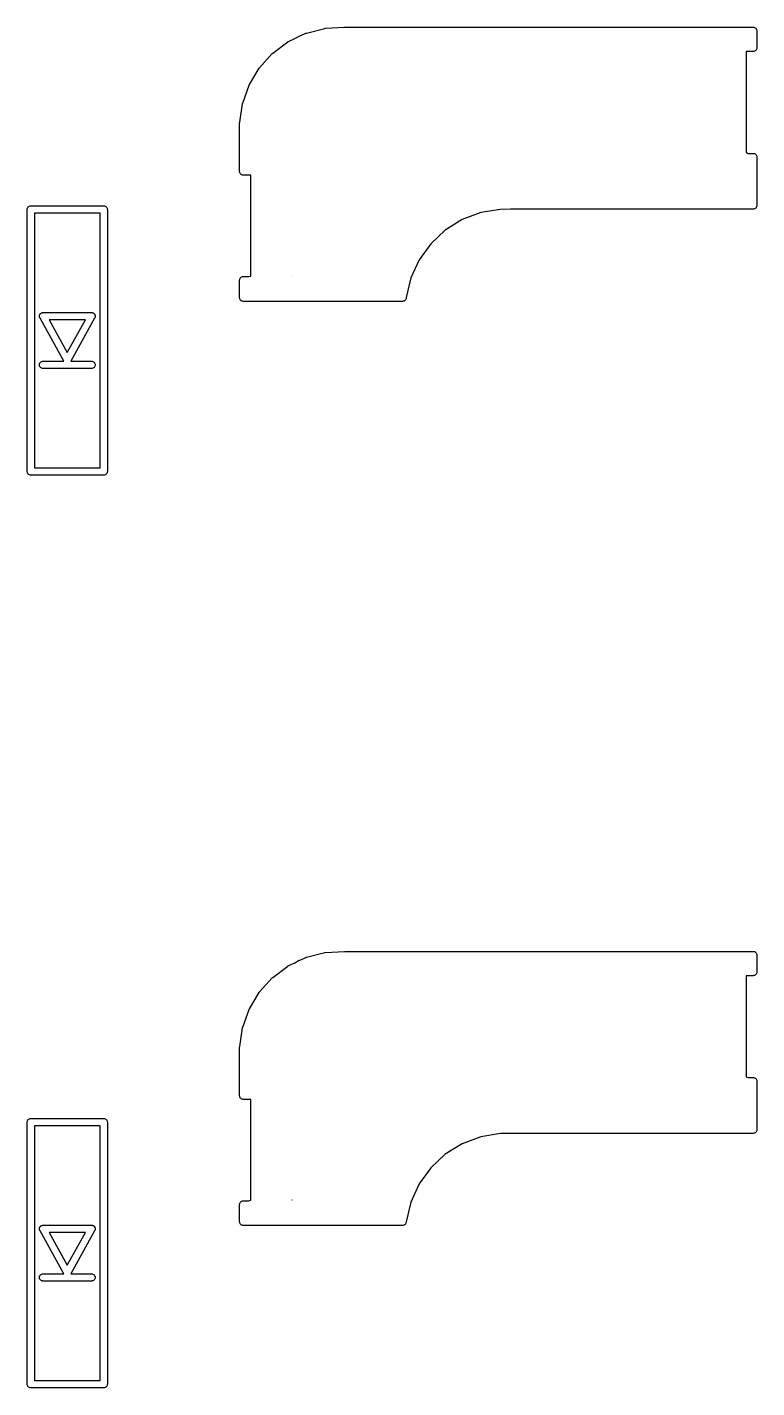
# Model space of a CAD drawing. Extents: x 85 to 230, y -159 to -77.
# Drawn here: x 103.95 to 118.97, y -114.69 to -86.65 of the extents above; entities that cross this region are included whole.
import ezdxf

# ---------------------------------------------------------------- set-up
doc = ezdxf.new("R2010")
doc.units = 0
doc.header["$MEASUREMENT"] = 0
doc.layers.add('BLACK', color=7, linetype='CONTINUOUS')

msp = doc.modelspace()

# ---------------------------------------------------------------- linework, layer by layer
at = {"layer": 'BLACK', "linetype": 'CONTINUOUS'}
for p, q in [((110.092, -86.6709), (110.482, -86.6495)), ((110.482, -86.6495), (110.483, -86.6494)), ((110.483, -86.6494), (110.486, -86.6496)), ((110.486, -86.6496), (110.49, -86.6494)), ((110.49, -86.6494), (110.502, -86.65)), ((110.502, -86.65), (118.896, -86.65)), ((118.896, -86.65), (118.9, -86.6496)), ((118.9, -86.6496), (118.905, -86.6501)), ((118.905, -86.6501), (118.915, -86.6511)), ((118.915, -86.6511), (118.929, -86.6554)), ((118.929, -86.6554), (118.942, -86.6623)), ((109.332, -86.9433), (109.46, -86.882)), ((109.46, -86.882), (109.553, -86.8325)), ((109.553, -86.8325), (109.583, -86.8233)), ((109.583, -86.8233), (109.685, -86.7749)), ((109.685, -86.7749), (109.686, -86.7744)), ((109.686, -86.7744), (109.692, -86.7722)), ((109.692, -86.7722), (109.699, -86.7699)), ((109.699, -86.7699), (110.077, -86.6731)), ((110.077, -86.6731), (110.078, -86.6728)), ((110.077, -86.6731), (110.077, -86.6731)), ((110.077, -86.6731), (110.077, -86.6731)), ((110.078, -86.6728), (110.085, -86.6719)), ((110.085, -86.6719), (110.092, -86.6709)), ((118.942, -86.6623), (118.953, -86.6717)), ((118.953, -86.6717), (118.963, -86.6831)), ((118.963, -86.6831), (118.97, -86.6962)), ((118.97, -86.6962), (118.974, -86.7103)), ((118.974, -86.7103), (118.975, -86.725)), ((118.975, -86.725), (118.975, -86.7287)), ((118.975, -86.7287), (118.975, -87.0713)), ((108.734, -87.4847), (108.996, -87.1945)), ((108.996, -87.1938), (109.001, -87.1893)), ((108.996, -87.1945), (108.996, -87.1938)), ((108.996, -87.1945), (108.996, -87.1945)), ((108.996, -87.1945), (108.996, -87.1945)), ((109.001, -87.1893), (109.006, -87.1847)), ((109.006, -87.1847), (109.32, -86.9509)), ((109.32, -86.9503), (109.326, -86.9469)), ((109.32, -86.9509), (109.32, -86.9503)), ((109.326, -86.9469), (109.332, -86.9433)), ((118.896, -87.15), (118.755, -87.15)), ((118.755, -87.15), (118.755, -89.2327)), ((118.9, -87.1504), (118.896, -87.15)), ((118.904, -87.15), (118.9, -87.1504)), ((118.915, -87.1489), (118.904, -87.15)), ((118.929, -87.1446), (118.915, -87.1489)), ((118.942, -87.1377), (118.929, -87.1446)), ((118.953, -87.1283), (118.942, -87.1377)), ((118.963, -87.1169), (118.953, -87.1283)), ((118.97, -87.1038), (118.963, -87.1169)), ((118.974, -87.0897), (118.97, -87.1038)), ((118.975, -87.075), (118.974, -87.0897)), ((118.975, -87.0713), (118.975, -87.075)), ((108.525, -87.8319), (108.725, -87.4965)), ((108.725, -87.4964), (108.726, -87.4956)), ((108.725, -87.4965), (108.725, -87.4964)), ((108.725, -87.4965), (108.725, -87.4965)), ((108.726, -87.4956), (108.73, -87.4902)), ((108.73, -87.4902), (108.734, -87.4847)), ((108.387, -88.2132), (108.518, -87.8452)), ((108.518, -87.8452), (108.519, -87.8442)), ((108.519, -87.8442), (108.522, -87.8381)), ((108.522, -87.8381), (108.525, -87.8319)), ((108.327, -88.6085), (108.383, -88.2274)), ((108.383, -88.2264), (108.385, -88.2198)), ((108.383, -88.2274), (108.383, -88.2264)), ((108.383, -88.2274), (108.383, -88.2274)), ((108.383, -88.2274), (108.383, -88.2274)), ((108.385, -88.2198), (108.387, -88.2132)), ((108.325, -88.6213), (108.326, -88.6103)), ((108.325, -89.6213), (108.325, -88.6213)), ((108.326, -88.6103), (108.327, -88.6085)), ((118.755, -89.2327), (118.777, -89.2393)), ((118.777, -89.2393), (118.797, -89.25)), ((118.797, -89.25), (118.896, -89.25)), ((118.896, -89.25), (118.9, -89.2496)), ((118.9, -89.2496), (118.904, -89.25)), ((118.904, -89.25), (118.915, -89.2511)), ((118.915, -89.2511), (118.929, -89.2554)), ((118.929, -89.2554), (118.942, -89.2623)), ((118.942, -89.2623), (118.953, -89.2717)), ((118.953, -89.2717), (118.963, -89.2831)), ((118.963, -89.2831), (118.97, -89.2962)), ((118.97, -89.2962), (118.974, -89.3103)), ((118.974, -89.3103), (118.975, -89.325)), ((118.975, -89.325), (118.975, -89.3287)), ((118.975, -89.3287), (118.975, -90.3213)), ((108.325, -89.625), (108.325, -89.6213)), ((108.326, -89.6397), (108.325, -89.625)), ((108.33, -89.6538), (108.326, -89.6397)), ((108.337, -89.6669), (108.33, -89.6538)), ((108.347, -89.6783), (108.337, -89.6669)), ((108.358, -89.6877), (108.347, -89.6783)), ((108.371, -89.6946), (108.358, -89.6877)), ((108.385, -89.6989), (108.371, -89.6946)), ((108.396, -89.7), (108.385, -89.6989)), ((108.4, -89.7004), (108.396, -89.7)), ((108.404, -89.7), (108.4, -89.7004)), ((108.555, -89.7), (108.404, -89.7)), ((108.555, -91.7782), (108.555, -89.7)), ((103.95, -90.4072), (103.952, -90.3925)), ((103.95, -90.4109), (103.95, -90.4072)), ((103.95, -95.8036), (103.95, -90.4109)), ((103.952, -90.3925), (103.956, -90.3784)), ((103.956, -90.3784), (103.963, -90.3654)), ((103.963, -90.3654), (103.972, -90.354)), ((103.972, -90.354), (103.984, -90.3446)), ((103.984, -90.3446), (103.997, -90.3376)), ((103.997, -90.3376), (104.011, -90.3333)), ((104.011, -90.3333), (104.022, -90.3323)), ((104.022, -90.3323), (104.025, -90.3319)), ((104.025, -90.3319), (104.029, -90.3323)), ((104.029, -90.3323), (105.522, -90.3323)), ((104.1, -90.4822), (104.1, -95.7322)), ((105.45, -90.4822), (104.1, -90.4822)), ((105.45, -95.7322), (105.45, -90.4822)), ((105.522, -90.3323), (105.525, -90.3319)), ((105.525, -90.3319), (105.529, -90.3323)), ((105.529, -90.3323), (105.54, -90.3333)), ((105.54, -90.3333), (105.554, -90.3376)), ((105.554, -90.3376), (105.567, -90.3446)), ((105.567, -90.3446), (105.579, -90.354)), ((105.579, -90.354), (105.588, -90.3654)), ((105.588, -90.3654), (105.595, -90.3784)), ((105.595, -90.3784), (105.599, -90.3925)), ((105.599, -90.3925), (105.601, -90.4072)), ((105.601, -90.4072), (105.6, -90.4109)), ((105.6, -90.4109), (105.6, -95.8036)), ((113.29, -90.4716), (112.907, -90.6161)), ((113.695, -90.4039), (113.29, -90.4716)), ((113.901, -90.4), (113.695, -90.4039)), ((118.896, -90.4), (113.901, -90.4)), ((118.9, -90.4004), (118.896, -90.4)), ((118.904, -90.4), (118.9, -90.4004)), ((118.915, -90.3989), (118.904, -90.4)), ((118.929, -90.3946), (118.915, -90.3989)), ((118.942, -90.3877), (118.929, -90.3946)), ((118.953, -90.3783), (118.942, -90.3877)), ((118.963, -90.3669), (118.953, -90.3783)), ((118.97, -90.3538), (118.963, -90.3669)), ((118.974, -90.3397), (118.97, -90.3538)), ((118.975, -90.325), (118.974, -90.3397)), ((118.975, -90.3213), (118.975, -90.325)), ((112.56, -90.8321), (112.261, -91.1115)), ((112.907, -90.6161), (112.56, -90.8321)), ((112.261, -91.1115), (112.022, -91.4435)), ((112.022, -91.4435), (111.853, -91.8157)), ((108.325, -91.865), (108.326, -91.8503)), ((108.325, -91.8687), (108.325, -91.865)), ((108.325, -92.2213), (108.325, -91.8687)), ((108.326, -91.8503), (108.33, -91.8362)), ((108.33, -91.8362), (108.337, -91.8231)), ((108.337, -91.8231), (108.347, -91.8117)), ((108.347, -91.8117), (108.358, -91.8023)), ((108.358, -91.8023), (108.371, -91.7954)), ((108.371, -91.7954), (108.385, -91.7911)), ((108.385, -91.7911), (108.396, -91.79)), ((108.396, -91.79), (108.4, -91.7896)), ((108.4, -91.7896), (108.404, -91.79)), ((108.404, -91.79), (108.513, -91.79)), ((108.513, -91.79), (108.551, -91.7786)), ((108.551, -91.7786), (108.555, -91.7782)), ((109.399, -91.775), (109.397, -91.7741)), ((109.397, -91.7741), (109.397, -91.775)), ((109.397, -91.775), (109.399, -91.775)), ((111.853, -91.8157), (111.757, -92.2208)), ((108.325, -92.225), (108.325, -92.2213)), ((108.326, -92.2397), (108.325, -92.225)), ((108.33, -92.2538), (108.326, -92.2397)), ((108.337, -92.2669), (108.33, -92.2538)), ((108.343, -92.2741), (108.337, -92.2669)), ((111.743, -92.2669), (111.733, -92.2783)), ((111.75, -92.2538), (111.743, -92.2669)), ((111.754, -92.2397), (111.75, -92.2538)), ((111.755, -92.225), (111.754, -92.2397)), ((111.756, -92.2218), (111.755, -92.2248)), ((111.755, -92.2248), (111.755, -92.225)), ((111.757, -92.2208), (111.756, -92.2218)), ((104.225, -92.552), (104.227, -92.5498)), ((104.227, -92.5498), (104.23, -92.5473)), ((104.23, -92.5473), (104.234, -92.5446)), ((104.234, -92.5446), (104.236, -92.5431)), ((104.236, -92.5431), (104.239, -92.5414)), ((104.239, -92.5414), (104.243, -92.5397)), ((104.243, -92.5397), (104.247, -92.5376)), ((104.247, -92.5376), (104.25, -92.5367)), ((104.25, -92.5367), (104.252, -92.5355)), ((104.252, -92.5355), (104.257, -92.5346)), ((104.257, -92.5346), (104.261, -92.5333)), ((104.261, -92.5333), (104.264, -92.533)), ((104.264, -92.533), (104.267, -92.5324)), ((104.267, -92.5324), (104.271, -92.5323)), ((104.271, -92.5323), (104.272, -92.5322)), ((104.272, -92.5322), (104.275, -92.5322)), ((104.275, -92.5322), (104.282, -92.5321)), ((104.282, -92.5321), (104.282, -92.5322)), ((104.282, -92.5322), (105.269, -92.5322)), ((105.269, -92.5322), (105.269, -92.5321)), ((105.269, -92.5321), (105.276, -92.5322)), ((105.276, -92.5322), (105.279, -92.5322)), ((105.279, -92.5322), (105.28, -92.5323)), ((105.28, -92.5323), (105.284, -92.5324)), ((105.284, -92.5324), (105.287, -92.533)), ((105.287, -92.533), (105.29, -92.5333)), ((105.29, -92.5333), (105.294, -92.5346)), ((105.294, -92.5346), (105.298, -92.5355)), ((105.298, -92.5355), (105.301, -92.5367)), ((105.301, -92.5367), (105.304, -92.5376)), ((105.304, -92.5376), (105.308, -92.5397)), ((105.308, -92.5397), (105.312, -92.5414)), ((105.312, -92.5414), (105.315, -92.5431)), ((105.315, -92.5431), (105.317, -92.5446)), ((105.317, -92.5446), (105.321, -92.5473)), ((105.321, -92.5473), (105.324, -92.5498)), ((105.324, -92.5498), (105.326, -92.552)), ((108.347, -92.2783), (108.343, -92.2741)), ((108.358, -92.2877), (108.347, -92.2783)), ((108.371, -92.2946), (108.358, -92.2877)), ((108.385, -92.2989), (108.371, -92.2946)), ((108.4, -92.3004), (108.385, -92.2989)), ((108.404, -92.3), (108.4, -92.3004)), ((111.24, -92.3), (108.404, -92.3)), ((111.262, -92.303), (111.24, -92.3)), ((111.318, -92.3), (111.262, -92.303)), ((111.684, -92.3), (111.318, -92.3)), ((111.695, -92.2989), (111.684, -92.3)), ((111.709, -92.2946), (111.695, -92.2989)), ((111.722, -92.2877), (111.709, -92.2946)), ((111.733, -92.2783), (111.722, -92.2877)), ((104.2, -92.6011), (104.201, -92.5968)), ((104.2, -92.6042), (104.2, -92.6011)), ((104.2, -92.6072), (104.2, -92.6042)), ((104.201, -92.6115), (104.2, -92.6072)), ((104.201, -92.5968), (104.202, -92.5925)), ((104.201, -92.6159), (104.201, -92.6115)), ((104.201, -92.6189), (104.201, -92.6159)), ((104.202, -92.622), (104.201, -92.6189)), ((104.202, -92.5896), (104.203, -92.5865)), ((104.202, -92.5925), (104.202, -92.5896)), ((104.203, -92.6261), (104.202, -92.622)), ((104.203, -92.5865), (104.205, -92.5825)), ((104.204, -92.6303), (104.203, -92.6261)), ((104.205, -92.6331), (104.204, -92.6303)), ((104.205, -92.5825), (104.206, -92.5784)), ((104.206, -92.6361), (104.205, -92.6331)), ((104.206, -92.5784), (104.207, -92.5757)), ((104.208, -92.6399), (104.206, -92.6361)), ((104.207, -92.5757), (104.208, -92.5728)), ((104.208, -92.5728), (104.211, -92.5692)), ((104.208, -92.6405), (104.208, -92.6399)), ((104.21, -92.6432), (104.208, -92.6405)), ((104.213, -92.6491), (104.21, -92.6432)), ((104.211, -92.5692), (104.213, -92.5654)), ((104.213, -92.5654), (104.215, -92.563)), ((104.213, -92.6496), (104.213, -92.6491)), ((104.704, -93.5322), (104.213, -92.6496)), ((104.215, -92.563), (104.216, -92.5604)), ((104.216, -92.5604), (104.219, -92.5573)), ((104.219, -92.5573), (104.222, -92.554)), ((104.222, -92.554), (104.225, -92.552)), ((104.403, -92.6822), (104.775, -93.3528)), ((105.148, -92.6822), (104.403, -92.6822)), ((104.775, -93.3528), (105.148, -92.6822)), ((105.338, -92.6496), (104.847, -93.5322)), ((105.326, -92.552), (105.329, -92.554)), ((105.329, -92.554), (105.331, -92.5573)), ((105.331, -92.5573), (105.334, -92.5604)), ((105.334, -92.5604), (105.336, -92.563)), ((105.336, -92.563), (105.338, -92.5654)), ((105.338, -92.5654), (105.34, -92.5692)), ((105.341, -92.6432), (105.338, -92.6491)), ((105.338, -92.6491), (105.338, -92.6496)), ((105.34, -92.5692), (105.342, -92.5728)), ((105.343, -92.6405), (105.341, -92.6432)), ((105.342, -92.5728), (105.344, -92.5757)), ((105.345, -92.6361), (105.343, -92.6399)), ((105.343, -92.6399), (105.343, -92.6405)), ((105.344, -92.5757), (105.345, -92.5784)), ((105.345, -92.5784), (105.346, -92.5825)), ((105.346, -92.6331), (105.345, -92.6361)), ((105.346, -92.5825), (105.348, -92.5865)), ((105.347, -92.6303), (105.346, -92.6331)), ((105.348, -92.6261), (105.347, -92.6303)), ((105.348, -92.5865), (105.348, -92.5896)), ((105.348, -92.5896), (105.349, -92.5925)), ((105.349, -92.622), (105.348, -92.6261)), ((105.349, -92.5925), (105.35, -92.5968)), ((105.35, -92.6189), (105.349, -92.622)), ((105.35, -92.5968), (105.351, -92.6011)), ((105.351, -92.6011), (105.35, -92.6042)), ((105.35, -92.6042), (105.351, -92.6072)), ((105.351, -92.6072), (105.35, -92.6115)), ((105.35, -92.6115), (105.35, -92.6159)), ((105.35, -92.6159), (105.35, -92.6189)), ((104.2, -93.6072), (104.202, -93.5925)), ((104.202, -93.622), (104.2, -93.6072)), ((104.202, -93.5925), (104.206, -93.5784)), ((104.206, -93.6361), (104.202, -93.622)), ((104.206, -93.5784), (104.213, -93.5654)), ((104.213, -93.6491), (104.206, -93.6361)), ((104.213, -93.5654), (104.222, -93.554)), ((104.222, -93.6605), (104.213, -93.6491)), ((104.222, -93.554), (104.234, -93.5446)), ((104.234, -93.6699), (104.222, -93.6605)), ((104.234, -93.5446), (104.247, -93.5376)), ((104.247, -93.6769), (104.234, -93.6699)), ((104.247, -93.5376), (104.261, -93.5333)), ((104.261, -93.5333), (104.272, -93.5322)), ((104.272, -93.5322), (104.704, -93.5322)), ((104.847, -93.5322), (105.279, -93.5322)), ((105.279, -93.5322), (105.29, -93.5333)), ((105.29, -93.5333), (105.304, -93.5376)), ((105.304, -93.5376), (105.317, -93.5446)), ((105.317, -93.6699), (105.304, -93.6769)), ((105.317, -93.5446), (105.329, -93.554)), ((105.329, -93.6605), (105.317, -93.6699)), ((105.329, -93.554), (105.338, -93.5654)), ((105.338, -93.6491), (105.329, -93.6605)), ((105.338, -93.5654), (105.345, -93.5784)), ((105.345, -93.6361), (105.338, -93.6491)), ((105.345, -93.5784), (105.349, -93.5925)), ((105.349, -93.622), (105.345, -93.6361)), ((105.349, -93.5925), (105.351, -93.6072)), ((105.351, -93.6072), (105.349, -93.622)), ((104.261, -93.6812), (104.247, -93.6769)), ((104.272, -93.6822), (104.261, -93.6812)), ((105.279, -93.6822), (104.272, -93.6822)), ((105.29, -93.6812), (105.279, -93.6822)), ((105.304, -93.6769), (105.29, -93.6812)), ((103.95, -95.8072), (103.95, -95.8036)), ((103.952, -95.822), (103.95, -95.8072)), ((103.956, -95.8361), (103.952, -95.822)), ((103.963, -95.8491), (103.956, -95.8361)), ((103.972, -95.8605), (103.963, -95.8491)), ((103.984, -95.8699), (103.972, -95.8605)), ((103.997, -95.8769), (103.984, -95.8699)), ((104.011, -95.8812), (103.997, -95.8769)), ((104.022, -95.8822), (104.011, -95.8812)), ((104.025, -95.8826), (104.022, -95.8822)), ((104.029, -95.8822), (104.025, -95.8826)), ((105.522, -95.8822), (104.029, -95.8822)), ((104.1, -95.7322), (105.45, -95.7322)), ((105.525, -95.8826), (105.522, -95.8822)), ((105.529, -95.8822), (105.525, -95.8826)), ((105.54, -95.8812), (105.529, -95.8822)), ((105.554, -95.8769), (105.54, -95.8812)), ((105.567, -95.8699), (105.554, -95.8769)), ((105.579, -95.8605), (105.567, -95.8699)), ((105.588, -95.8491), (105.579, -95.8605)), ((105.595, -95.8361), (105.588, -95.8491)), ((105.599, -95.822), (105.595, -95.8361)), ((105.601, -95.8072), (105.599, -95.822)), ((105.6, -95.8036), (105.601, -95.8072)), ((109.699, -105.82), (110.077, -105.723)), ((110.077, -105.723), (110.077, -105.723)), ((110.077, -105.723), (110.077, -105.723)), ((110.077, -105.723), (110.078, -105.723)), ((110.078, -105.723), (110.085, -105.722)), ((110.085, -105.722), (110.092, -105.721)), ((110.092, -105.721), (110.482, -105.699)), ((110.482, -105.699), (110.483, -105.699)), ((110.483, -105.699), (110.486, -105.7)), ((110.486, -105.7), (110.49, -105.699)), ((110.49, -105.699), (110.502, -105.7)), ((110.502, -105.7), (118.896, -105.7)), ((118.896, -105.7), (118.9, -105.7)), ((118.9, -105.7), (118.905, -105.7)), ((118.905, -105.7), (118.915, -105.701)), ((118.915, -105.701), (118.929, -105.705)), ((118.929, -105.705), (118.942, -105.712)), ((118.942, -105.712), (118.953, -105.722)), ((118.953, -105.722), (118.963, -105.733)), ((109.006, -106.235), (109.32, -106.001)), ((109.32, -106), (109.326, -105.997)), ((109.32, -106.001), (109.32, -106)), ((109.326, -105.997), (109.332, -105.993)), ((109.332, -105.993), (109.46, -105.932)), ((109.46, -105.932), (109.553, -105.882)), ((109.553, -105.882), (109.583, -105.873)), ((109.583, -105.873), (109.685, -105.825)), ((109.685, -105.825), (109.686, -105.824)), ((109.686, -105.824), (109.692, -105.822)), ((109.692, -105.822), (109.699, -105.82)), ((118.963, -105.733), (118.97, -105.746)), ((118.97, -105.746), (118.974, -105.76)), ((118.974, -105.76), (118.975, -105.775)), ((118.975, -105.775), (118.975, -105.779)), ((118.975, -105.779), (118.975, -106.121)), ((108.734, -106.535), (108.996, -106.245)), ((108.996, -106.244), (109.001, -106.239)), ((108.996, -106.245), (108.996, -106.244)), ((108.996, -106.245), (108.996, -106.245)), ((108.996, -106.245), (108.996, -106.245)), ((109.001, -106.239), (109.006, -106.235)), ((118.896, -106.2), (118.755, -106.2)), ((118.755, -106.2), (118.755, -108.283)), ((118.9, -106.2), (118.896, -106.2)), ((118.904, -106.2), (118.9, -106.2)), ((118.915, -106.199), (118.904, -106.2)), ((118.929, -106.195), (118.915, -106.199)), ((118.942, -106.188), (118.929, -106.195)), ((118.953, -106.178), (118.942, -106.188)), ((118.963, -106.167), (118.953, -106.178)), ((118.97, -106.154), (118.963, -106.167)), ((118.974, -106.14), (118.97, -106.154)), ((118.975, -106.125), (118.974, -106.14)), ((118.975, -106.121), (118.975, -106.125)), ((108.525, -106.882), (108.725, -106.546)), ((108.725, -106.546), (108.725, -106.546)), ((108.725, -106.546), (108.725, -106.546)), ((108.725, -106.546), (108.726, -106.546)), ((108.726, -106.546), (108.73, -106.54)), ((108.73, -106.54), (108.734, -106.535)), ((108.387, -107.263), (108.518, -106.895)), ((108.518, -106.895), (108.519, -106.894)), ((108.519, -106.894), (108.522, -106.888)), ((108.522, -106.888), (108.525, -106.882)), ((108.327, -107.659), (108.383, -107.277)), ((108.383, -107.276), (108.385, -107.27)), ((108.383, -107.277), (108.383, -107.276)), ((108.383, -107.277), (108.383, -107.277)), ((108.383, -107.277), (108.383, -107.277)), ((108.385, -107.27), (108.387, -107.263)), ((108.325, -107.671), (108.326, -107.66)), ((108.325, -108.671), (108.325, -107.671)), ((108.326, -107.66), (108.327, -107.659)), ((118.755, -108.283), (118.777, -108.289)), ((118.777, -108.289), (118.797, -108.3)), ((118.797, -108.3), (118.896, -108.3)), ((118.896, -108.3), (118.9, -108.3)), ((118.9, -108.3), (118.904, -108.3)), ((118.904, -108.3), (118.915, -108.301)), ((118.915, -108.301), (118.929, -108.305)), ((118.929, -108.305), (118.942, -108.312)), ((118.942, -108.312), (118.953, -108.322)), ((118.953, -108.322), (118.963, -108.333)), ((118.963, -108.333), (118.97, -108.346)), ((118.97, -108.346), (118.974, -108.36)), ((118.974, -108.36), (118.975, -108.375)), ((118.975, -108.375), (118.975, -108.379)), ((118.975, -108.379), (118.975, -109.371)), ((108.325, -108.675), (108.325, -108.671)), ((108.326, -108.69), (108.325, -108.675)), ((108.33, -108.704), (108.326, -108.69)), ((108.337, -108.717), (108.33, -108.704)), ((108.347, -108.728), (108.337, -108.717)), ((108.358, -108.738), (108.347, -108.728)), ((108.371, -108.745), (108.358, -108.738)), ((108.385, -108.749), (108.371, -108.745)), ((108.396, -108.75), (108.385, -108.749)), ((108.4, -108.75), (108.396, -108.75)), ((108.404, -108.75), (108.4, -108.75)), ((108.555, -108.75), (108.404, -108.75)), ((108.555, -110.828), (108.555, -108.75)), ((103.95, -109.219), (103.952, -109.205)), ((103.95, -109.223), (103.95, -109.219)), ((103.95, -114.616), (103.95, -109.223)), ((103.952, -109.205), (103.956, -109.19)), ((103.956, -109.19), (103.963, -109.177)), ((103.963, -109.177), (103.972, -109.166)), ((103.972, -109.166), (103.984, -109.157)), ((103.984, -109.157), (103.997, -109.15)), ((103.997, -109.15), (104.011, -109.145)), ((104.011, -109.145), (104.022, -109.144)), ((104.022, -109.144), (104.025, -109.144)), ((104.025, -109.144), (104.029, -109.144)), ((104.029, -109.144), (105.522, -109.144)), ((104.1, -109.294), (104.1, -114.544)), ((105.45, -109.294), (104.1, -109.294)), ((105.45, -114.544), (105.45, -109.294)), ((105.522, -109.144), (105.525, -109.144)), ((105.525, -109.144), (105.529, -109.144)), ((105.529, -109.144), (105.54, -109.145)), ((105.54, -109.145), (105.554, -109.15)), ((105.554, -109.15), (105.567, -109.157)), ((105.567, -109.157), (105.579, -109.166)), ((105.579, -109.166), (105.588, -109.177)), ((105.588, -109.177), (105.595, -109.19)), ((105.595, -109.19), (105.599, -109.205)), ((105.599, -109.205), (105.601, -109.219)), ((105.601, -109.219), (105.6, -109.223)), ((105.6, -109.223), (105.6, -114.616)), ((118.975, -109.375), (118.974, -109.39)), ((118.975, -109.371), (118.975, -109.375)), ((113.29, -109.522), (112.907, -109.666)), ((113.695, -109.454), (113.29, -109.522)), ((113.901, -109.45), (113.695, -109.454)), ((118.896, -109.45), (113.901, -109.45)), ((118.9, -109.45), (118.896, -109.45)), ((118.904, -109.45), (118.9, -109.45)), ((118.915, -109.449), (118.904, -109.45)), ((118.929, -109.445), (118.915, -109.449)), ((118.942, -109.438), (118.929, -109.445)), ((118.953, -109.428), (118.942, -109.438)), ((118.963, -109.417), (118.953, -109.428)), ((118.97, -109.404), (118.963, -109.417)), ((118.974, -109.39), (118.97, -109.404)), ((112.56, -109.882), (112.261, -110.161)), ((112.907, -109.666), (112.56, -109.882)), ((112.261, -110.161), (112.022, -110.494)), ((112.022, -110.494), (111.853, -110.866)), ((108.325, -110.915), (108.326, -110.9)), ((108.325, -110.919), (108.325, -110.915)), ((108.325, -111.271), (108.325, -110.919)), ((108.326, -110.9), (108.33, -110.886)), ((108.33, -110.886), (108.337, -110.873)), ((108.337, -110.873), (108.347, -110.862)), ((108.347, -110.862), (108.358, -110.852)), ((108.358, -110.852), (108.371, -110.845)), ((108.371, -110.845), (108.385, -110.841)), ((108.385, -110.841), (108.396, -110.84)), ((108.396, -110.84), (108.4, -110.84)), ((108.4, -110.84), (108.404, -110.84)), ((108.404, -110.84), (108.513, -110.84)), ((108.513, -110.84), (108.551, -110.829)), ((108.551, -110.829), (108.555, -110.828)), ((109.399, -110.825), (109.397, -110.824)), ((109.397, -110.824), (109.397, -110.825)), ((109.397, -110.825), (109.399, -110.825)), ((111.853, -110.866), (111.757, -111.271)), ((108.325, -111.275), (108.325, -111.271)), ((108.326, -111.29), (108.325, -111.275)), ((108.33, -111.304), (108.326, -111.29)), ((108.337, -111.317), (108.33, -111.304)), ((108.343, -111.324), (108.337, -111.317)), ((108.347, -111.328), (108.343, -111.324)), ((108.358, -111.338), (108.347, -111.328)), ((108.371, -111.345), (108.358, -111.338)), ((111.722, -111.338), (111.709, -111.345)), ((111.733, -111.328), (111.722, -111.338)), ((111.743, -111.317), (111.733, -111.328)), ((111.75, -111.304), (111.743, -111.317)), ((111.754, -111.29), (111.75, -111.304)), ((111.755, -111.275), (111.754, -111.29)), ((111.756, -111.272), (111.755, -111.275)), ((111.755, -111.275), (111.755, -111.275)), ((111.757, -111.271), (111.756, -111.272)), ((104.2, -111.413), (104.201, -111.409)), ((104.2, -111.416), (104.2, -111.413)), ((104.2, -111.419), (104.2, -111.416)), ((104.201, -111.424), (104.2, -111.419)), ((104.201, -111.409), (104.202, -111.405)), ((104.201, -111.428), (104.201, -111.424)), ((104.201, -111.431), (104.201, -111.428)), ((104.202, -111.434), (104.201, -111.431)), ((104.202, -111.402), (104.203, -111.399)), ((104.202, -111.405), (104.202, -111.402)), ((104.203, -111.438), (104.202, -111.434)), ((104.203, -111.399), (104.205, -111.395)), ((104.204, -111.442), (104.203, -111.438)), ((104.205, -111.445), (104.204, -111.442)), ((104.205, -111.395), (104.206, -111.39)), ((104.206, -111.448), (104.205, -111.445)), ((104.206, -111.39), (104.207, -111.388)), ((104.208, -111.452), (104.206, -111.448)), ((104.207, -111.388), (104.208, -111.385)), ((104.208, -111.385), (104.211, -111.381)), ((104.21, -111.455), (104.208, -111.452)), ((104.208, -111.452), (104.208, -111.452)), ((104.213, -111.461), (104.21, -111.455)), ((104.211, -111.381), (104.213, -111.377)), ((104.213, -111.377), (104.215, -111.375)), ((104.213, -111.462), (104.213, -111.461)), ((104.704, -112.344), (104.213, -111.462)), ((104.215, -111.375), (104.216, -111.372)), ((104.216, -111.372), (104.219, -111.369)), ((104.219, -111.369), (104.222, -111.366)), ((104.222, -111.366), (104.225, -111.364)), ((104.225, -111.364), (104.227, -111.362)), ((104.227, -111.362), (104.23, -111.359)), ((104.23, -111.359), (104.234, -111.357)), ((104.234, -111.357), (104.236, -111.355)), ((104.236, -111.355), (104.239, -111.353)), ((104.239, -111.353), (104.243, -111.352)), ((104.243, -111.352), (104.247, -111.35)), ((104.247, -111.35), (104.25, -111.349)), ((104.25, -111.349), (104.252, -111.347)), ((104.252, -111.347), (104.257, -111.347)), ((104.257, -111.347), (104.261, -111.345)), ((104.261, -111.345), (104.264, -111.345)), ((104.264, -111.345), (104.267, -111.344)), ((104.267, -111.344), (104.271, -111.344)), ((104.271, -111.344), (104.272, -111.344)), ((104.272, -111.344), (104.275, -111.344)), ((104.275, -111.344), (104.282, -111.344)), ((104.282, -111.344), (104.282, -111.344)), ((104.282, -111.344), (105.269, -111.344)), ((104.403, -111.494), (104.775, -112.165)), ((105.148, -111.494), (104.403, -111.494)), ((104.775, -112.165), (105.148, -111.494)), ((105.338, -111.462), (104.847, -112.344)), ((105.269, -111.344), (105.269, -111.344)), ((105.269, -111.344), (105.276, -111.344)), ((105.276, -111.344), (105.279, -111.344)), ((105.279, -111.344), (105.28, -111.344)), ((105.28, -111.344), (105.284, -111.344)), ((105.284, -111.344), (105.287, -111.345)), ((105.287, -111.345), (105.29, -111.345)), ((105.29, -111.345), (105.294, -111.347)), ((105.294, -111.347), (105.298, -111.347)), ((105.298, -111.347), (105.301, -111.349)), ((105.301, -111.349), (105.304, -111.35)), ((105.304, -111.35), (105.308, -111.352)), ((105.308, -111.352), (105.312, -111.353)), ((105.312, -111.353), (105.315, -111.355)), ((105.315, -111.355), (105.317, -111.357)), ((105.317, -111.357), (105.321, -111.359)), ((105.321, -111.359), (105.324, -111.362)), ((105.324, -111.362), (105.326, -111.364)), ((105.326, -111.364), (105.329, -111.366)), ((105.329, -111.366), (105.331, -111.369)), ((105.331, -111.369), (105.334, -111.372)), ((105.334, -111.372), (105.336, -111.375)), ((105.336, -111.375), (105.338, -111.377)), ((105.338, -111.377), (105.34, -111.381)), ((105.341, -111.455), (105.338, -111.461)), ((105.338, -111.461), (105.338, -111.462)), ((105.34, -111.381), (105.342, -111.385)), ((105.343, -111.452), (105.341, -111.455)), ((105.342, -111.385), (105.344, -111.388)), ((105.345, -111.448), (105.343, -111.452)), ((105.343, -111.452), (105.343, -111.452)), ((105.344, -111.388), (105.345, -111.39)), ((105.345, -111.39), (105.346, -111.395)), ((105.346, -111.445), (105.345, -111.448)), ((105.346, -111.395), (105.348, -111.399)), ((105.347, -111.442), (105.346, -111.445)), ((105.348, -111.438), (105.347, -111.442)), ((105.348, -111.399), (105.348, -111.402)), ((105.348, -111.402), (105.349, -111.405)), ((105.349, -111.434), (105.348, -111.438)), ((105.349, -111.405), (105.35, -111.409)), ((105.35, -111.431), (105.349, -111.434)), ((105.35, -111.409), (105.351, -111.413)), ((105.351, -111.413), (105.35, -111.416)), ((105.35, -111.416), (105.351, -111.419)), ((105.351, -111.419), (105.35, -111.424)), ((105.35, -111.424), (105.35, -111.428)), ((105.35, -111.428), (105.35, -111.431)), ((108.385, -111.349), (108.371, -111.345)), ((108.4, -111.35), (108.385, -111.349)), ((108.404, -111.35), (108.4, -111.35)), ((111.24, -111.35), (108.404, -111.35)), ((111.262, -111.353), (111.24, -111.35)), ((111.318, -111.35), (111.262, -111.353)), ((111.684, -111.35), (111.318, -111.35)), ((111.695, -111.349), (111.684, -111.35)), ((111.709, -111.345), (111.695, -111.349)), ((104.2, -112.419), (104.202, -112.405)), ((104.202, -112.434), (104.2, -112.419)), ((104.202, -112.405), (104.206, -112.39)), ((104.206, -112.448), (104.202, -112.434)), ((104.206, -112.39), (104.213, -112.377)), ((104.213, -112.461), (104.206, -112.448)), ((104.213, -112.377), (104.222, -112.366)), ((104.222, -112.473), (104.213, -112.461)), ((104.222, -112.366), (104.234, -112.357)), ((104.234, -112.357), (104.247, -112.35)), ((104.247, -112.35), (104.261, -112.345)), ((104.261, -112.345), (104.272, -112.344)), ((104.272, -112.344), (104.704, -112.344)), ((104.847, -112.344), (105.279, -112.344)), ((105.279, -112.344), (105.29, -112.345)), ((105.29, -112.345), (105.304, -112.35)), ((105.304, -112.35), (105.317, -112.357)), ((105.317, -112.357), (105.329, -112.366)), ((105.329, -112.366), (105.338, -112.377)), ((105.338, -112.461), (105.329, -112.473)), ((105.338, -112.377), (105.345, -112.39)), ((105.345, -112.448), (105.338, -112.461)), ((105.345, -112.39), (105.349, -112.405)), ((105.349, -112.434), (105.345, -112.448)), ((105.349, -112.405), (105.351, -112.419)), ((105.351, -112.419), (105.349, -112.434)), ((104.234, -112.482), (104.222, -112.473)), ((104.247, -112.489), (104.234, -112.482)), ((104.261, -112.493), (104.247, -112.489)), ((104.272, -112.494), (104.261, -112.493)), ((105.279, -112.494), (104.272, -112.494)), ((105.29, -112.493), (105.279, -112.494)), ((105.304, -112.489), (105.29, -112.493)), ((105.317, -112.482), (105.304, -112.489)), ((105.329, -112.473), (105.317, -112.482)), ((103.95, -114.619), (103.95, -114.616)), ((103.952, -114.634), (103.95, -114.619)), ((103.956, -114.648), (103.952, -114.634)), ((103.963, -114.661), (103.956, -114.648)), ((103.972, -114.673), (103.963, -114.661)), ((103.984, -114.682), (103.972, -114.673)), ((103.997, -114.689), (103.984, -114.682)), ((104.011, -114.693), (103.997, -114.689)), ((104.02, -114.694), (104.011, -114.693)), ((104.022, -114.694), (104.02, -114.694)), ((104.025, -114.695), (104.022, -114.694)), ((104.022, -114.694), (104.022, -114.694)), ((104.029, -114.694), (104.025, -114.695)), ((105.522, -114.694), (104.029, -114.694)), ((104.1, -114.544), (105.45, -114.544)), ((105.525, -114.695), (105.522, -114.694)), ((105.529, -114.694), (105.525, -114.695)), ((105.531, -114.694), (105.529, -114.694)), ((105.529, -114.694), (105.529, -114.694)), ((105.54, -114.693), (105.531, -114.694)), ((105.554, -114.689), (105.54, -114.693)), ((105.567, -114.682), (105.554, -114.689)), ((105.579, -114.673), (105.567, -114.682)), ((105.588, -114.661), (105.579, -114.673)), ((105.595, -114.648), (105.588, -114.661)), ((105.599, -114.634), (105.595, -114.648)), ((105.601, -114.619), (105.599, -114.634)), ((105.6, -114.616), (105.601, -114.619))]:
    msp.add_line(p, q, dxfattribs=at)

doc.saveas('drawing.dxf')
